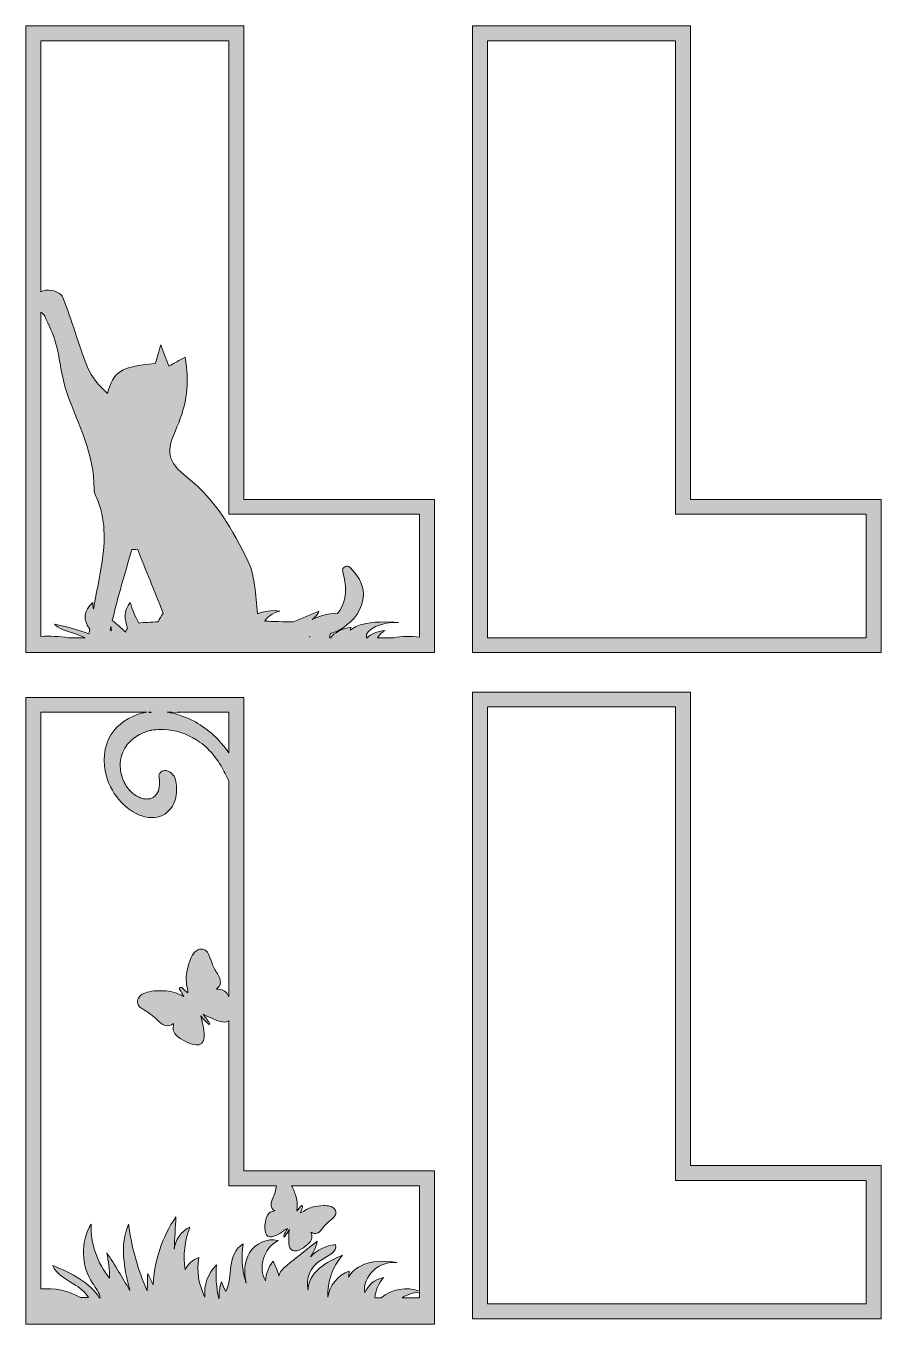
# Model space of a CAD drawing. Header units: millimetres. Extents: x 17 to 550, y -274 to -8.
# Drawn here: x 285.8 to 459.1, y -271.5 to -8.4 of the extents above; entities that cross this region are included whole.
import ezdxf

# ---------------------------------------------------------------- set-up
doc = ezdxf.new("R2010")
doc.units = ezdxf.units.MM
doc.header["$MEASUREMENT"] = 0
for name, color, linetype in [('Layer 2', 7, 'Continuous'), ('Layer 9', 7, 'Continuous'), ('Layer3', 7, 'Continuous'), ('Layer8', 7, 'Continuous')]:
    doc.layers.add(name, color=color, linetype=linetype)

msp = doc.modelspace()

# ---------------------------------------------------------------- hatches: boundary and pattern name
at = {"layer": 'Layer 2'}
h = msp.add_hatch(color=2, dxfattribs=at)
h.dxf.hatch_style = 2
h.paths.add_polyline_path([(420.41, -143.39), (376.28, -143.39), (376.28, -270.39), (459.05, -270.39), (459.05, -239.35), (420.41, -239.35)])
h.paths.add_polyline_path([(417.41, -146.39), (417.41, -239.35), (417.41, -242.35), (420.41, -242.35), (456.05, -242.35), (456.05, -267.39), (379.28, -267.39), (379.28, -146.39)])
at = {"layer": 'Layer 9'}
h = msp.add_hatch(color=1, dxfattribs=at)
h.dxf.hatch_style = 2
h.paths.add_polyline_path([(329.88, -104.33), (329.88, -8.36), (285.76, -8.36), (285.76, -135.36), (368.53, -135.36), (368.53, -104.33)])
edge = h.paths.add_edge_path()
edge.add_spline(control_points=[(294.3, -132.36), (292.52, -132.08), (290.61, -131.99), (288.77, -132.11), (288.76, -132.11), (288.76, -132.11), (288.76, -132.11), (288.76, -132.11), (288.76, -66.38), (288.76, -66.38), (289.1, -66.64), (289.46, -66.9), (289.57, -67.15), (290.36, -69.02), (291.33, -70.85), (291.84, -72.8), (292.71, -76.05), (292.93, -79.5), (294.03, -82.65), (296.28, -89.08), (299.68, -95.16), (299.55, -102.26), (299.54, -102.81), (299.81, -103.4), (300.04, -103.93), (301.92, -108.27), (301.89, -112.77), (301.11, -117.31), (300.58, -120.41), (300.01, -123.51), (299.44, -126.6), (299.32, -126.14), (299.27, -125.68), (299.3, -125.22), (297.45, -126.85), (297.27, -128.89), (298.71, -130.61), (298.65, -130.94), (298.59, -131.27), (298.53, -131.6), (296.53, -130.75), (293.99, -130.14), (291.54, -129.59), (292.22, -130.51), (294.12, -131.05), (295.8, -131.59), (296.49, -131.81), (297.19, -132.07), (297.78, -132.36), (297.78, -132.36), (294.3, -132.36), (294.3, -132.36)], knot_values=[0, 0, 0, 0, 1, 1, 1, 2, 2, 2, 3, 3, 3, 4, 4, 4, 5, 5, 5, 6, 6, 6, 7, 7, 7, 8, 8, 8, 9, 9, 9, 10, 10, 10, 11, 11, 11, 12, 12, 12, 13, 13, 13, 14, 14, 14, 15, 15, 15, 16, 16, 16, 17, 17, 17, 17], degree=3, periodic=1)
edge = h.paths.add_edge_path()
edge.add_spline(control_points=[(312.55, -129.13), (311.05, -129.21), (309.8, -129.26), (308.62, -129.39), (307.83, -128.02), (307.25, -126.63), (306.91, -125.23), (305.49, -126.86), (305.71, -128.66), (306.36, -130.43), (306.22, -130.61), (306.09, -130.79), (305.97, -130.96), (305.95, -131), (305.97, -131.1), (306.02, -131.23), (305.14, -130.43), (304.22, -129.65), (303.26, -128.88), (304.35, -124.04), (305.87, -119.29), (307.19, -114.5), (307.78, -114.47), (307.77, -114.47), (308.36, -114.44), (310.04, -118.59), (311.71, -122.74), (313.58, -127.36), (313.16, -127.94), (312.82, -128.53), (312.55, -129.13)], knot_values=[0, 0, 0, 0, 1, 1, 1, 2, 2, 2, 3, 3, 3, 4, 4, 4, 5, 5, 5, 6, 6, 6, 7, 7, 7, 8, 8, 8, 9, 9, 9, 10, 10, 10, 10], degree=3, periodic=1)
edge = h.paths.add_edge_path()
edge.add_spline(control_points=[(302.83, -130.81), (302.88, -130.58), (302.94, -130.34), (302.99, -130.07), (303.03, -130.37), (303.06, -130.67), (303.06, -130.96), (302.98, -130.91), (302.91, -130.86), (302.83, -130.81)], knot_values=[0, 0, 0, 0, 1, 1, 1, 2, 2, 2, 3, 3, 3, 3], degree=3, periodic=1)
edge = h.paths.add_edge_path()
edge.add_spline(control_points=[(307.12, -132.24), (307.12, -132.24), (307.12, -132.24), (307.13, -132.24), (307.13, -132.24), (307.13, -132.25), (307.13, -132.25), (307.13, -132.25), (307.12, -132.24), (307.12, -132.24)], knot_values=[0, 0, 0, 0, 1, 1, 1, 2, 2, 2, 3, 3, 3, 3], degree=3, periodic=1)
edge = h.paths.add_edge_path()
edge.add_spline(control_points=[(343.25, -132.14), (343.27, -132.14), (343.28, -132.14), (343.29, -132.14), (343.29, -132.17), (343.29, -132.2), (343.29, -132.23), (343.27, -132.2), (343.27, -132.17), (343.25, -132.14)], knot_values=[0, 0, 0, 0, 1, 1, 1, 2, 2, 2, 3, 3, 3, 3], degree=3, periodic=1)
edge = h.paths.add_edge_path()
edge.add_spline(control_points=[(365.53, -132.27), (363.84, -131.97), (361.94, -132.03), (360.28, -132.36), (360.28, -132.36), (357.03, -132.36), (357.03, -132.36), (357.32, -131.82), (357.84, -131.31), (358.58, -130.88), (356.94, -131.04), (355.51, -131.62), (354.88, -132.36), (354.88, -132.36), (354.74, -132.36), (354.74, -132.36), (354.38, -130.69), (357.8, -129.05), (361.28, -129.3), (358.79, -129.07), (356.08, -129.07), (353.88, -129.67), (352.88, -129.94), (352.04, -130.36), (351.48, -130.84), (351.53, -130.62), (351.59, -130.4), (351.64, -130.19), (349.69, -130.57), (348.17, -131.4), (347.55, -132.36), (347.55, -132.36), (347.29, -132.36), (347.29, -132.36), (347.31, -132.07), (347.38, -131.78), (347.49, -131.5), (347.58, -131.47), (347.67, -131.45), (347.77, -131.43), (351.51, -130.4), (357.78, -124.25), (351.44, -118.1), (350.79, -117.47), (349.72, -118.09), (349.96, -118.97), (351.17, -123.33), (350.19, -126), (348.87, -127.43), (348.87, -127.41), (348.87, -127.4), (348.86, -127.39), (346.91, -127.49), (345.05, -127.96), (343.77, -128.68), (344.44, -128.17), (344.91, -127.6), (345.14, -127.01), (343.43, -127.73), (341.71, -128.45), (340, -129.17), (337.96, -129.15), (335.98, -129.05), (334.16, -129.01), (334.58, -128.16), (335.63, -127.39), (337.19, -126.95), (335.62, -126.73), (333.95, -127), (332.7, -127.51), (332.23, -123.61), (332.24, -119.83), (330.74, -116.79), (327.69, -110.59), (324.26, -104.46), (318.56, -99.96), (314.21, -96.54), (314.1, -94.68), (316.36, -89.62), (318.35, -85.19), (318.91, -80.61), (317.99, -75.48), (316.76, -76.18), (315.9, -76.66), (314.69, -77.35), (314.11, -75.79), (313.7, -74.67), (313.07, -72.99), (312.58, -74.68), (312.27, -75.76), (311.97, -76.8), (304.78, -77.42), (303.52, -78.39), (302.27, -82.89), (300.66, -81.28), (299.02, -79.57), (298.21, -77.53), (296.37, -72.89), (295.1, -68.02), (293.22, -63.39), (293.16, -63.23), (293.06, -63.08), (292.93, -62.94), (291.99, -61.89), (289.88, -61.57), (288.76, -62.27), (288.76, -62.27), (288.76, -11.36), (288.76, -11.36), (288.76, -11.36), (326.88, -11.36), (326.88, -11.36), (326.88, -11.36), (326.88, -104.33), (326.88, -104.33), (326.88, -104.33), (326.88, -107.33), (326.88, -107.33), (326.88, -107.33), (329.88, -107.33), (329.88, -107.33), (329.88, -107.33), (365.53, -107.33), (365.53, -107.33), (365.53, -107.33), (365.53, -132.27), (365.53, -132.27)], knot_values=[0, 0, 0, 0, 1, 1, 1, 2, 2, 2, 3, 3, 3, 4, 4, 4, 5, 5, 5, 6, 6, 6, 7, 7, 7, 8, 8, 8, 9, 9, 9, 10, 10, 10, 11, 11, 11, 12, 12, 12, 13, 13, 13, 14, 14, 14, 15, 15, 15, 16, 16, 16, 17, 17, 17, 18, 18, 18, 19, 19, 19, 20, 20, 20, 21, 21, 21, 22, 22, 22, 23, 23, 23, 24, 24, 24, 25, 25, 25, 26, 26, 26, 27, 27, 27, 28, 28, 28, 29, 29, 29, 30, 30, 30, 31, 31, 31, 32, 32, 32, 33, 33, 33, 34, 34, 34, 35, 35, 35, 36, 36, 36, 37, 37, 37, 38, 38, 38, 39, 39, 39, 40, 40, 40, 41, 41, 41, 42, 42, 42, 42], degree=3, periodic=1)
at = {"layer": 'Layer3'}
h = msp.add_hatch(color=1, dxfattribs=at)
h.dxf.hatch_style = 2
h.paths.add_polyline_path([(329.88, -240.43), (329.88, -144.47), (285.76, -144.47), (285.76, -271.47), (368.53, -271.47), (368.53, -240.43)])
edge = h.paths.add_edge_path()
edge.add_spline(control_points=[(326.88, -155.72), (325.04, -153.05), (322.73, -150.89), (320.11, -149.44), (318.22, -148.39), (316.26, -147.75), (314.36, -147.47), (314.36, -147.47), (315.31, -147.47), (315.31, -147.47), (315.31, -147.47), (316.74, -147.54), (316.74, -147.54), (316.66, -147.51), (316.57, -147.49), (316.48, -147.47), (316.48, -147.47), (326.88, -147.47), (326.88, -147.47), (326.88, -147.47), (326.88, -155.72), (326.88, -155.72)], knot_values=[0, 0, 0, 0, 1, 1, 1, 2, 2, 2, 3, 3, 3, 4, 4, 4, 5, 5, 5, 6, 6, 6, 7, 7, 7, 7], degree=3, periodic=1)
edge = h.paths.add_edge_path()
edge.add_spline(control_points=[(311.13, -147.47), (311.09, -147.48), (311.04, -147.5), (311, -147.51), (310.86, -147.57), (310.72, -147.54), (310.59, -147.47), (310.59, -147.47), (311.13, -147.47), (311.13, -147.47)], knot_values=[0, 0, 0, 0, 1, 1, 1, 2, 2, 2, 3, 3, 3, 3], degree=3, periodic=1)
edge = h.paths.add_edge_path()
edge.add_spline(control_points=[(365.53, -266.16), (364.35, -266.16), (363.17, -266.15), (361.97, -266.15), (363.02, -265.49), (364.25, -265.07), (365.53, -265.01), (365.53, -265.01), (365.53, -266.16), (365.53, -266.16)], knot_values=[0, 0, 0, 0, 1, 1, 1, 2, 2, 2, 3, 3, 3, 3], degree=3, periodic=1)
edge = h.paths.add_edge_path()
edge.add_spline(control_points=[(365.53, -264.83), (362.97, -263.8), (359.78, -264.41), (357.76, -266.15), (357.32, -266.15), (356.89, -266.15), (356.45, -266.15), (356.57, -264.66), (357.19, -263.2), (358.23, -262.05), (356.49, -262.37), (354.99, -263.59), (354.42, -265.14), (353.84, -261.85), (357.36, -258.53), (360.94, -259.01), (358.44, -258.58), (355.74, -258.58), (353.53, -259.72), (352.53, -260.24), (351.69, -261.04), (351.13, -261.97), (351.19, -261.55), (351.24, -261.13), (351.29, -260.72), (348.96, -261.59), (347.23, -263.69), (346.94, -265.99), (346.78, -262.95), (347.87, -259.86), (349.93, -257.49), (348.28, -258.24), (346.61, -259.01), (345.26, -260.16), (343.9, -261.31), (342.89, -262.92), (342.94, -264.62), (342.34, -262.33), (343.45, -259.76), (345.59, -258.49), (346.94, -257.68), (348.95, -256.81), (348.51, -255.37), (346.56, -255.56), (344.7, -256.46), (343.43, -257.83), (344.09, -256.86), (344.56, -255.77), (344.79, -254.64), (342.71, -256.31), (340.63, -257.98), (338.55, -259.65), (337.85, -260.2), (337.12, -260.99), (337.04, -261.76), (336.76, -260.71), (336.35, -259.69), (335.8, -258.73), (334.93, -259.9), (334.41, -261.29), (334.3, -262.71), (332.74, -259.93), (333.92, -256.12), (336.84, -254.54), (334.64, -253.94), (332.21, -255.18), (331.08, -257.01), (329.95, -258.84), (329.91, -261.1), (330.37, -263.16), (329.53, -260.6), (329.33, -257.86), (329.81, -255.22), (328.16, -256.1), (327.52, -257.99), (327.3, -259.74), (327.08, -261.49), (327.1, -263.32), (326.24, -264.89), (325.95, -264.24), (325.65, -263.59), (325.36, -262.93), (325, -264.01), (324.84, -265.14), (324.89, -266.26), (324.86, -266.29), (324.87, -266.28), (324.84, -266.3), (324.32, -264.05), (324.16, -261.73), (324.39, -259.44), (322.62, -261.17), (321.74, -263.63), (322.03, -265.99), (320.76, -263.52), (320.31, -260.69), (320.78, -257.98), (319.54, -258.44), (318.52, -259.36), (318, -260.49), (317.58, -257.58), (317.91, -254.59), (318.96, -251.82), (317.19, -252.69), (315.97, -254.42), (315.79, -256.26), (315.91, -254.09), (316.03, -251.92), (316.15, -249.76), (313.33, -253.85), (311.73, -258.65), (311.57, -263.5), (311.19, -262.75), (310.81, -262), (310.43, -261.24), (310.4, -262.41), (310.37, -263.58), (310.33, -264.75), (308.42, -260.43), (307.15, -255.87), (306.57, -251.24), (304.65, -255.43), (305.7, -260.22), (306.79, -264.66), (305.34, -262.06), (303.79, -259.5), (302.12, -257.01), (302.52, -258.71), (302.72, -260.46), (302.71, -262.2), (300.18, -259.06), (298.83, -255.13), (298.95, -251.23), (296.78, -254.89), (296.9, -259.63), (299.26, -263.2), (299.88, -264.13), (300.65, -265.06), (300.77, -266.13), (300.73, -266.18), (300.73, -266.18), (300.69, -266.23), (298.76, -262.96), (294.86, -261.16), (291.2, -259.58), (291.87, -261.33), (293.77, -262.36), (295.45, -263.39), (296.62, -264.1), (297.8, -265.01), (298.44, -266.12), (297.88, -266.11), (297.34, -266.1), (296.78, -266.09), (294.43, -264.71), (291.54, -264.1), (288.76, -264.36), (288.76, -264.36), (288.76, -147.47), (288.76, -147.47), (288.76, -147.47), (310.23, -147.47), (310.23, -147.47), (304.99, -148.33), (300.41, -152.62), (301.9, -159.69), (302.74, -163.68), (305.71, -167.32), (309.23, -168.49), (312.74, -169.65), (315.77, -167.73), (316.23, -164.14), (316.35, -163.16), (316.28, -162.2), (316.05, -161.13), (315.85, -160.17), (314.87, -159.33), (314.1, -159.25), (313.34, -159.17), (312.59, -159.73), (312.73, -160.71), (312.86, -161.55), (312.86, -162.07), (312.78, -162.6), (312.67, -163.27), (312.58, -163.54), (312.2, -164.09), (312.25, -164), (312.02, -164.29), (312.01, -164.3), (311.91, -164.41), (311.8, -164.51), (311.68, -164.6), (311.63, -164.64), (311.58, -164.68), (311.52, -164.72), (311.48, -164.73), (311.27, -164.84), (311.26, -164.85), (311.12, -164.91), (310.98, -164.95), (310.84, -165), (310.79, -165.01), (310.77, -165.02), (310.74, -165.03), (310.72, -165.03), (310.68, -165.03), (310.63, -165.03), (310.47, -165.03), (310.32, -165.05), (310.16, -165.05), (310.05, -165.05), (309.95, -165.04), (309.84, -165.03), (309.84, -165.03), (309.84, -165.03), (309.84, -165.03), (309.53, -164.98), (309.23, -164.89), (308.92, -164.8), (308.86, -164.78), (308.82, -164.77), (308.79, -164.76), (308.76, -164.74), (308.72, -164.72), (308.67, -164.7), (308.5, -164.61), (308.33, -164.53), (308.17, -164.44), (307.72, -164.19), (307.08, -163.68), (306.79, -163.33), (306.54, -163.03), (306.31, -162.74), (306.09, -162.42), (306.06, -162.35), (305.9, -162.09), (305.9, -162.08), (305.83, -161.96), (305.77, -161.84), (305.71, -161.71), (305.63, -161.56), (305.56, -161.41), (305.49, -161.25), (305.48, -161.21), (305.35, -160.89), (305.35, -160.88), (305.19, -160.42), (305.07, -159.97), (304.97, -159.51), (304.93, -159.33), (304.92, -159.2), (304.89, -158.83), (304.85, -158.47), (304.84, -158.12), (304.85, -157.77), (304.86, -157.73), (304.89, -157.41), (304.89, -157.42), (304.91, -157.24), (304.94, -157.06), (304.97, -156.89), (305, -156.77), (305.02, -156.65), (305.05, -156.54), (305.08, -156.42), (305.11, -156.31), (305.14, -156.19), (305.16, -156.13), (305.17, -156.09), (305.18, -156.07), (305.65, -154.72), (306.3, -153.89), (307.24, -153.06), (307.44, -152.88), (307.64, -152.72), (307.86, -152.56), (307.98, -152.47), (308.11, -152.38), (308.24, -152.29), (308.28, -152.27), (308.3, -152.25), (308.32, -152.23), (308.34, -152.22), (308.37, -152.21), (308.4, -152.19), (308.88, -151.93), (309.37, -151.69), (309.89, -151.5), (310.15, -151.41), (310.41, -151.32), (310.68, -151.25), (310.82, -151.21), (310.95, -151.18), (311.09, -151.15), (311.11, -151.14), (311.14, -151.13), (311.15, -151.13), (311.17, -151.13), (311.18, -151.13), (311.19, -151.12), (311.78, -151.02), (312.38, -150.96), (312.99, -150.94), (315.13, -150.89), (317.42, -151.44), (319.6, -152.65), (319.87, -152.8), (320.14, -152.96), (320.41, -153.13), (320.53, -153.21), (320.65, -153.29), (320.77, -153.37), (320.81, -153.4), (320.84, -153.41), (320.86, -153.43), (320.89, -153.44), (320.91, -153.46), (320.95, -153.5), (321.51, -153.92), (322.06, -154.36), (322.59, -154.86), (323.44, -155.66), (324.55, -157.03), (325.31, -158.34), (325.91, -159.37), (326.43, -160.43), (326.88, -161.52), (326.88, -161.52), (326.88, -205.13), (326.88, -205.13), (326.41, -204.09), (325.87, -203.72), (324.8, -203.62), (324.67, -203.61), (324.54, -203.6), (324.35, -203.59), (324.43, -203.51), (324.48, -203.46), (324.53, -203.42), (325.27, -202.83), (325.39, -201.7), (324.7, -200.68), (324.28, -200.06), (323.87, -199.38), (323.59, -198.69), (323.31, -198.01), (323.14, -197.32), (322.83, -196.64), (322.66, -196.28), (322.44, -195.91), (322.11, -195.68), (321.74, -195.43), (321.31, -195.42), (320.96, -195.51), (320.82, -195.54), (320.69, -195.59), (320.57, -195.65), (320.22, -195.83), (319.92, -196.11), (319.68, -196.43), (319.36, -196.87), (319.15, -197.39), (318.95, -197.92), (318.61, -198.88), (318.35, -199.89), (318.25, -200.96), (318.21, -201.49), (318.24, -202.05), (318.31, -202.61), (318.37, -203.16), (318.58, -203.82), (318.57, -204.36), (318.17, -204.12), (317.76, -203.67), (317.4, -203.35), (317.35, -203.31), (317.3, -203.26), (317.24, -203.24), (317.16, -203.21), (317.08, -203.24), (317.01, -203.28), (316.96, -203.31), (316.91, -203.34), (316.89, -203.4), (316.83, -203.57), (317.14, -203.98), (317.22, -204.15), (317.39, -204.46), (317.56, -204.77), (317.73, -205.09), (317.74, -205.12), (317.43, -204.95), (317.42, -204.95), (317.27, -204.86), (317.13, -204.79), (316.98, -204.72), (316.67, -204.57), (316.36, -204.44), (316.05, -204.34), (315.42, -204.13), (314.79, -204.01), (314.17, -203.96), (312.85, -203.84), (311.51, -203.89), (310.33, -204.21), (309.84, -204.34), (309.37, -204.53), (309, -204.86), (308.53, -205.27), (308.17, -205.98), (308.5, -206.77), (308.5, -206.77), (308.92, -207.29), (308.92, -207.29), (309.62, -207.75), (310.34, -208.18), (311.02, -208.68), (311.48, -209), (311.93, -209.37), (312.32, -209.79), (313.31, -210.89), (314.58, -211.49), (315.68, -210.53), (315.65, -210.79), (315.64, -211.02), (315.61, -211.23), (315.49, -212.01), (315.84, -212.66), (316.5, -213.2), (317.7, -214.16), (320.2, -215.48), (321.31, -214.62), (321.58, -214.41), (321.72, -214.06), (321.8, -213.7), (322.14, -212.15), (321.46, -210.64), (321.2, -209.01), (321.7, -209.6), (322.14, -210.17), (322.75, -210.64), (322.83, -210.71), (322.95, -210.77), (323, -210.7), (323.04, -210.64), (322.99, -210.54), (322.94, -210.47), (322.55, -209.86), (322.13, -209.26), (321.68, -208.69), (321.88, -208.96), (322.94, -209.25), (323.27, -209.4), (323.88, -209.66), (324.49, -209.96), (325.11, -210.13), (325.74, -210.3), (326.4, -210.31), (326.88, -210.04), (326.88, -210.04), (326.88, -240.43), (326.88, -240.43), (326.88, -240.43), (326.88, -243.43), (326.88, -243.43), (326.88, -243.43), (329.88, -243.43), (329.88, -243.43), (329.88, -243.43), (336.56, -243.43), (336.56, -243.43), (336.47, -243.86), (336.38, -244.28), (336.27, -244.7), (336.15, -245.11), (336.01, -245.54), (335.82, -245.93), (335.3, -246.93), (335.22, -248.01), (336.2, -248.53), (336, -248.59), (335.84, -248.64), (335.68, -248.67), (335.09, -248.79), (334.72, -249.22), (334.51, -249.84), (334.15, -250.96), (333.88, -253.1), (334.8, -253.67), (335.02, -253.8), (335.3, -253.81), (335.58, -253.77), (336.78, -253.59), (337.68, -252.7), (338.78, -252.07), (338.49, -252.59), (338.2, -253.05), (338.03, -253.62), (338.01, -253.7), (337.99, -253.8), (338.06, -253.82), (338.11, -253.83), (338.17, -253.77), (338.21, -253.71), (338.54, -253.27), (338.85, -252.8), (339.14, -252.32), (339, -252.55), (339.08, -253.38), (339.06, -253.66), (339.04, -254.17), (338.99, -254.68), (339.04, -255.17), (339.1, -255.78), (339.33, -256.36), (339.81, -256.57), (340.13, -256.71), (340.53, -256.67), (340.91, -256.54), (341.63, -256.28), (342.36, -255.79), (342.97, -255.21), (343.69, -254.53), (343.83, -254.03), (343.61, -253.19), (343.58, -253.09), (343.55, -253), (343.51, -252.85), (343.59, -252.9), (343.64, -252.92), (343.68, -252.94), (344.3, -253.31), (345.14, -253.09), (345.68, -252.32), (346.01, -251.85), (346.39, -251.38), (346.8, -250.99), (347.21, -250.61), (347.67, -250.3), (348.07, -249.89), (348.28, -249.67), (348.49, -249.41), (348.56, -249.12), (348.64, -248.78), (348.53, -248.47), (348.37, -248.25), (348.31, -248.16), (348.24, -248.08), (348.16, -248.01), (347.94, -247.8), (347.66, -247.66), (347.36, -247.58), (346.96, -247.47), (346.53, -247.46), (346.1, -247.47), (345.33, -247.48), (344.53, -247.56), (343.74, -247.79), (343.35, -247.9), (342.96, -248.07), (342.58, -248.27), (342.2, -248.47), (341.78, -248.8), (341.4, -248.93), (341.46, -248.58), (341.67, -248.16), (341.8, -247.82), (341.82, -247.77), (341.83, -247.73), (341.83, -247.68), (341.83, -247.61), (341.79, -247.56), (341.75, -247.52), (341.71, -247.5), (341.67, -247.47), (341.62, -247.47), (341.49, -247.47), (341.28, -247.8), (341.18, -247.91), (341, -248.12), (340.83, -248.32), (340.65, -248.53), (340.63, -248.55), (340.66, -248.28), (340.66, -248.27), (340.68, -248.14), (340.7, -248.02), (340.71, -247.89), (340.73, -247.63), (340.74, -247.37), (340.72, -247.12), (340.7, -246.62), (340.62, -246.13), (340.49, -245.67), (340.27, -244.88), (339.96, -244.11), (339.55, -243.43), (339.55, -243.43), (365.53, -243.43), (365.53, -243.43), (365.53, -243.43), (365.53, -264.83), (365.53, -264.83)], knot_values=[0, 0, 0, 0, 1, 1, 1, 2, 2, 2, 3, 3, 3, 4, 4, 4, 5, 5, 5, 6, 6, 6, 7, 7, 7, 8, 8, 8, 9, 9, 9, 10, 10, 10, 11, 11, 11, 12, 12, 12, 13, 13, 13, 14, 14, 14, 15, 15, 15, 16, 16, 16, 17, 17, 17, 18, 18, 18, 19, 19, 19, 20, 20, 20, 21, 21, 21, 22, 22, 22, 23, 23, 23, 24, 24, 24, 25, 25, 25, 26, 26, 26, 27, 27, 27, 28, 28, 28, 29, 29, 29, 30, 30, 30, 31, 31, 31, 32, 32, 32, 33, 33, 33, 34, 34, 34, 35, 35, 35, 36, 36, 36, 37, 37, 37, 38, 38, 38, 39, 39, 39, 40, 40, 40, 41, 41, 41, 42, 42, 42, 43, 43, 43, 44, 44, 44, 45, 45, 45, 46, 46, 46, 47, 47, 47, 48, 48, 48, 49, 49, 49, 50, 50, 50, 51, 51, 51, 52, 52, 52, 53, 53, 53, 54, 54, 54, 55, 55, 55, 56, 56, 56, 57, 57, 57, 58, 58, 58, 59, 59, 59, 60, 60, 60, 61, 61, 61, 62, 62, 62, 63, 63, 63, 64, 64, 64, 65, 65, 65, 66, 66, 66, 67, 67, 67, 68, 68, 68, 69, 69, 69, 70, 70, 70, 71, 71, 71, 72, 72, 72, 73, 73, 73, 74, 74, 74, 75, 75, 75, 76, 76, 76, 77, 77, 77, 78, 78, 78, 79, 79, 79, 80, 80, 80, 81, 81, 81, 82, 82, 82, 83, 83, 83, 84, 84, 84, 85, 85, 85, 86, 86, 86, 87, 87, 87, 88, 88, 88, 89, 89, 89, 90, 90, 90, 91, 91, 91, 92, 92, 92, 93, 93, 93, 94, 94, 94, 95, 95, 95, 96, 96, 96, 97, 97, 97, 98, 98, 98, 99, 99, 99, 100, 100, 100, 101, 101, 101, 102, 102, 102, 103, 103, 103, 104, 104, 104, 105, 105, 105, 106, 106, 106, 107, 107, 107, 108, 108, 108, 109, 109, 109, 110, 110, 110, 111, 111, 111, 112, 112, 112, 113, 113, 113, 114, 114, 114, 115, 115, 115, 116, 116, 116, 117, 117, 117, 118, 118, 118, 119, 119, 119, 120, 120, 120, 121, 121, 121, 122, 122, 122, 123, 123, 123, 124, 124, 124, 125, 125, 125, 126, 126, 126, 127, 127, 127, 128, 128, 128, 129, 129, 129, 130, 130, 130, 131, 131, 131, 132, 132, 132, 133, 133, 133, 134, 134, 134, 135, 135, 135, 136, 136, 136, 137, 137, 137, 138, 138, 138, 139, 139, 139, 140, 140, 140, 141, 141, 141, 142, 142, 142, 143, 143, 143, 144, 144, 144, 145, 145, 145, 146, 146, 146, 147, 147, 147, 148, 148, 148, 149, 149, 149, 150, 150, 150, 151, 151, 151, 152, 152, 152, 153, 153, 153, 154, 154, 154, 155, 155, 155, 156, 156, 156, 157, 157, 157, 158, 158, 158, 159, 159, 159, 160, 160, 160, 161, 161, 161, 162, 162, 162, 163, 163, 163, 164, 164, 164, 165, 165, 165, 166, 166, 166, 167, 167, 167, 168, 168, 168, 169, 169, 169, 170, 170, 170, 171, 171, 171, 172, 172, 172, 173, 173, 173, 174, 174, 174, 175, 175, 175, 176, 176, 176, 177, 177, 177, 178, 178, 178, 179, 179, 179, 180, 180, 180, 181, 181, 181, 182, 182, 182, 183, 183, 183, 184, 184, 184, 185, 185, 185, 186, 186, 186, 187, 187, 187, 188, 188, 188, 189, 189, 189, 190, 190, 190, 191, 191, 191, 192, 192, 192, 193, 193, 193, 194, 194, 194, 195, 195, 195, 196, 196, 196, 197, 197, 197, 198, 198, 198, 199, 199, 199, 200, 200, 200, 201, 201, 201, 201], degree=3, periodic=1)
at = {"layer": 'Layer8'}
h = msp.add_hatch(color=2, dxfattribs=at)
h.dxf.hatch_style = 2
h.paths.add_polyline_path([(420.41, -8.36), (376.28, -8.36), (376.28, -135.36), (459.05, -135.36), (459.05, -104.33), (420.41, -104.33)])
h.paths.add_polyline_path([(417.41, -11.36), (417.41, -104.33), (417.41, -107.33), (420.41, -107.33), (456.05, -107.33), (456.05, -132.36), (379.28, -132.36), (379.28, -11.36)])

# ---------------------------------------------------------------- linework, layer by layer
at = {"layer": 'Layer 2', "lineweight": 0}
for points in [[(420.41, -143.39), (376.28, -143.39), (376.28, -270.39), (459.05, -270.39), (459.05, -239.35), (420.41, -239.35), (420.41, -143.39), (420.41, -143.39)], [(417.41, -146.39), (417.41, -239.35), (417.41, -242.35), (420.41, -242.35), (456.05, -242.35), (456.05, -267.39), (379.28, -267.39), (379.28, -146.39), (417.41, -146.39)]]:
    msp.add_lwpolyline(points, dxfattribs=at)
at = {"layer": 'Layer 9', "lineweight": 0}
msp.add_lwpolyline([(329.88, -104.33), (329.88, -8.36), (285.76, -8.36), (285.76, -135.36), (368.53, -135.36), (368.53, -104.33), (329.88, -104.33)], dxfattribs=at)
for points, knots in [([(365.53, -132.27), (363.84, -131.97), (361.94, -132.03), (360.28, -132.36), (360.28, -132.36), (357.03, -132.36), (357.03, -132.36), (357.32, -131.82), (357.84, -131.31), (358.58, -130.88), (356.94, -131.04), (355.51, -131.62), (354.88, -132.36), (354.88, -132.36), (354.74, -132.36), (354.74, -132.36), (354.38, -130.69), (357.8, -129.05), (361.28, -129.3), (358.79, -129.07), (356.08, -129.07), (353.88, -129.67), (352.88, -129.94), (352.04, -130.36), (351.48, -130.84), (351.53, -130.62), (351.59, -130.4), (351.64, -130.19), (349.69, -130.57), (348.17, -131.4), (347.55, -132.36), (347.55, -132.36), (347.29, -132.36), (347.29, -132.36), (347.31, -132.07), (347.38, -131.78), (347.49, -131.5), (347.58, -131.47), (347.67, -131.45), (347.77, -131.43), (351.51, -130.4), (357.78, -124.25), (351.44, -118.1), (350.79, -117.47), (349.72, -118.09), (349.96, -118.97), (351.17, -123.33), (350.19, -126), (348.87, -127.43), (348.87, -127.41), (348.87, -127.4), (348.86, -127.39), (346.91, -127.49), (345.05, -127.96), (343.77, -128.68), (344.44, -128.17), (344.91, -127.6), (345.14, -127.01), (343.43, -127.73), (341.71, -128.45), (340, -129.17), (337.96, -129.15), (335.98, -129.05), (334.16, -129.01), (334.58, -128.16), (335.63, -127.39), (337.19, -126.95), (335.62, -126.73), (333.95, -127), (332.7, -127.51), (332.23, -123.61), (332.24, -119.83), (330.74, -116.79), (327.69, -110.59), (324.26, -104.46), (318.56, -99.96), (314.21, -96.54), (314.1, -94.68), (316.36, -89.62), (318.35, -85.19), (318.91, -80.61), (317.99, -75.48), (316.76, -76.18), (315.9, -76.66), (314.69, -77.35), (314.11, -75.79), (313.7, -74.67), (313.07, -72.99), (312.58, -74.68), (312.27, -75.76), (311.97, -76.8), (304.78, -77.42), (303.52, -78.39), (302.27, -82.89), (300.66, -81.28), (299.02, -79.57), (298.21, -77.53), (296.37, -72.89), (295.1, -68.02), (293.22, -63.39), (293.16, -63.23), (293.06, -63.08), (292.93, -62.94), (291.99, -61.89), (289.88, -61.57), (288.76, -62.27), (288.76, -62.27), (288.76, -11.36), (288.76, -11.36), (288.76, -11.36), (326.88, -11.36), (326.88, -11.36), (326.88, -11.36), (326.88, -104.33), (326.88, -104.33), (326.88, -104.33), (326.88, -107.33), (326.88, -107.33), (326.88, -107.33), (329.88, -107.33), (329.88, -107.33), (329.88, -107.33), (365.53, -107.33), (365.53, -107.33), (365.53, -107.33), (365.53, -132.27), (365.53, -132.27)], [0, 0, 0, 0, 1, 1, 1, 2, 2, 2, 3, 3, 3, 4, 4, 4, 5, 5, 5, 6, 6, 6, 7, 7, 7, 8, 8, 8, 9, 9, 9, 10, 10, 10, 11, 11, 11, 12, 12, 12, 13, 13, 13, 14, 14, 14, 15, 15, 15, 16, 16, 16, 17, 17, 17, 18, 18, 18, 19, 19, 19, 20, 20, 20, 21, 21, 21, 22, 22, 22, 23, 23, 23, 24, 24, 24, 25, 25, 25, 26, 26, 26, 27, 27, 27, 28, 28, 28, 29, 29, 29, 30, 30, 30, 31, 31, 31, 32, 32, 32, 33, 33, 33, 34, 34, 34, 35, 35, 35, 36, 36, 36, 37, 37, 37, 38, 38, 38, 39, 39, 39, 40, 40, 40, 41, 41, 41, 42, 42, 42, 42]), ([(294.3, -132.36), (292.52, -132.08), (290.61, -131.99), (288.77, -132.11), (288.76, -132.11), (288.76, -132.11), (288.76, -132.11), (288.76, -132.11), (288.76, -66.38), (288.76, -66.38), (289.1, -66.64), (289.46, -66.9), (289.57, -67.15), (290.36, -69.02), (291.33, -70.85), (291.84, -72.8), (292.71, -76.05), (292.93, -79.5), (294.03, -82.65), (296.28, -89.08), (299.68, -95.16), (299.55, -102.26), (299.54, -102.81), (299.81, -103.4), (300.04, -103.93), (301.92, -108.27), (301.89, -112.77), (301.11, -117.31), (300.58, -120.41), (300.01, -123.51), (299.44, -126.6), (299.32, -126.14), (299.27, -125.68), (299.3, -125.22), (297.45, -126.85), (297.27, -128.89), (298.71, -130.61), (298.65, -130.94), (298.59, -131.27), (298.53, -131.6), (296.53, -130.75), (293.99, -130.14), (291.54, -129.59), (292.22, -130.51), (294.12, -131.05), (295.8, -131.59), (296.49, -131.81), (297.19, -132.07), (297.78, -132.36), (297.78, -132.36), (294.3, -132.36), (294.3, -132.36)], [0, 0, 0, 0, 1, 1, 1, 2, 2, 2, 3, 3, 3, 4, 4, 4, 5, 5, 5, 6, 6, 6, 7, 7, 7, 8, 8, 8, 9, 9, 9, 10, 10, 10, 11, 11, 11, 12, 12, 12, 13, 13, 13, 14, 14, 14, 15, 15, 15, 16, 16, 16, 17, 17, 17, 17]), ([(312.55, -129.13), (311.05, -129.21), (309.8, -129.26), (308.62, -129.39), (307.83, -128.02), (307.25, -126.63), (306.91, -125.23), (305.49, -126.86), (305.71, -128.66), (306.36, -130.43), (306.22, -130.61), (306.09, -130.79), (305.97, -130.96), (305.95, -131), (305.97, -131.1), (306.02, -131.23), (305.14, -130.43), (304.22, -129.65), (303.26, -128.88), (304.35, -124.04), (305.87, -119.29), (307.19, -114.5), (307.78, -114.47), (307.77, -114.47), (308.36, -114.44), (310.04, -118.59), (311.71, -122.74), (313.58, -127.36), (313.16, -127.94), (312.82, -128.53), (312.55, -129.13)], [0, 0, 0, 0, 1, 1, 1, 2, 2, 2, 3, 3, 3, 4, 4, 4, 5, 5, 5, 6, 6, 6, 7, 7, 7, 8, 8, 8, 9, 9, 9, 10, 10, 10, 10]), ([(302.83, -130.81), (302.88, -130.58), (302.94, -130.34), (302.99, -130.07), (303.03, -130.37), (303.06, -130.67), (303.06, -130.96), (302.98, -130.91), (302.91, -130.86), (302.83, -130.81)], [0, 0, 0, 0, 1, 1, 1, 2, 2, 2, 3, 3, 3, 3]), ([(307.12, -132.24), (307.12, -132.24), (307.12, -132.24), (307.13, -132.24), (307.13, -132.24), (307.13, -132.25), (307.13, -132.25), (307.13, -132.25), (307.12, -132.24), (307.12, -132.24)], [0, 0, 0, 0, 1, 1, 1, 2, 2, 2, 3, 3, 3, 3]), ([(343.25, -132.14), (343.27, -132.14), (343.28, -132.14), (343.29, -132.14), (343.29, -132.17), (343.29, -132.2), (343.29, -132.23), (343.27, -132.2), (343.27, -132.17), (343.25, -132.14)], [0, 0, 0, 0, 1, 1, 1, 2, 2, 2, 3, 3, 3, 3])]:
    msp.add_open_spline(points, degree=3, knots=knots, dxfattribs=at)
at = {"layer": 'Layer3', "lineweight": 0}
msp.add_lwpolyline([(329.88, -240.43), (329.88, -144.47), (285.76, -144.47), (285.76, -271.47), (368.53, -271.47), (368.53, -240.43), (329.88, -240.43)], dxfattribs=at)
for points, knots in [([(365.53, -264.83), (362.97, -263.8), (359.78, -264.41), (357.76, -266.15), (357.32, -266.15), (356.89, -266.15), (356.45, -266.15), (356.57, -264.66), (357.19, -263.2), (358.23, -262.05), (356.49, -262.37), (354.99, -263.59), (354.42, -265.14), (353.84, -261.85), (357.36, -258.53), (360.94, -259.01), (358.44, -258.58), (355.74, -258.58), (353.53, -259.72), (352.53, -260.24), (351.69, -261.04), (351.13, -261.97), (351.19, -261.55), (351.24, -261.13), (351.29, -260.72), (348.96, -261.59), (347.23, -263.69), (346.94, -265.99), (346.78, -262.95), (347.87, -259.86), (349.93, -257.49), (348.28, -258.24), (346.61, -259.01), (345.26, -260.16), (343.9, -261.31), (342.89, -262.92), (342.94, -264.62), (342.34, -262.33), (343.45, -259.76), (345.59, -258.49), (346.94, -257.68), (348.95, -256.81), (348.51, -255.37), (346.56, -255.56), (344.7, -256.46), (343.43, -257.83), (344.09, -256.86), (344.56, -255.77), (344.79, -254.64), (342.71, -256.31), (340.63, -257.98), (338.55, -259.65), (337.85, -260.2), (337.12, -260.99), (337.04, -261.76), (336.76, -260.71), (336.35, -259.69), (335.8, -258.73), (334.93, -259.9), (334.41, -261.29), (334.3, -262.71), (332.74, -259.93), (333.92, -256.12), (336.84, -254.54), (334.64, -253.94), (332.21, -255.18), (331.08, -257.01), (329.95, -258.84), (329.91, -261.1), (330.37, -263.16), (329.53, -260.6), (329.33, -257.86), (329.81, -255.22), (328.16, -256.1), (327.52, -257.99), (327.3, -259.74), (327.08, -261.49), (327.1, -263.32), (326.24, -264.89), (325.95, -264.24), (325.65, -263.59), (325.36, -262.93), (325, -264.01), (324.84, -265.14), (324.89, -266.26), (324.86, -266.29), (324.87, -266.28), (324.84, -266.3), (324.32, -264.05), (324.16, -261.73), (324.39, -259.44), (322.62, -261.17), (321.74, -263.63), (322.03, -265.99), (320.76, -263.52), (320.31, -260.69), (320.78, -257.98), (319.54, -258.44), (318.52, -259.36), (318, -260.49), (317.58, -257.58), (317.91, -254.59), (318.96, -251.82), (317.19, -252.69), (315.97, -254.42), (315.79, -256.26), (315.91, -254.09), (316.03, -251.92), (316.15, -249.76), (313.33, -253.85), (311.73, -258.65), (311.57, -263.5), (311.19, -262.75), (310.81, -262), (310.43, -261.24), (310.4, -262.41), (310.37, -263.58), (310.33, -264.75), (308.42, -260.43), (307.15, -255.87), (306.57, -251.24), (304.65, -255.43), (305.7, -260.22), (306.79, -264.66), (305.34, -262.06), (303.79, -259.5), (302.12, -257.01), (302.52, -258.71), (302.72, -260.46), (302.71, -262.2), (300.18, -259.06), (298.83, -255.13), (298.95, -251.23), (296.78, -254.89), (296.9, -259.63), (299.26, -263.2), (299.88, -264.13), (300.65, -265.06), (300.77, -266.13), (300.73, -266.18), (300.73, -266.18), (300.69, -266.23), (298.76, -262.96), (294.86, -261.16), (291.2, -259.58), (291.87, -261.33), (293.77, -262.36), (295.45, -263.39), (296.62, -264.1), (297.8, -265.01), (298.44, -266.12), (297.88, -266.11), (297.34, -266.1), (296.78, -266.09), (294.43, -264.71), (291.54, -264.1), (288.76, -264.36), (288.76, -264.36), (288.76, -147.47), (288.76, -147.47), (288.76, -147.47), (310.23, -147.47), (310.23, -147.47), (304.99, -148.33), (300.41, -152.62), (301.9, -159.69), (302.74, -163.68), (305.71, -167.32), (309.23, -168.49), (312.74, -169.65), (315.77, -167.73), (316.23, -164.14), (316.35, -163.16), (316.28, -162.2), (316.05, -161.13), (315.85, -160.17), (314.87, -159.33), (314.1, -159.25), (313.34, -159.17), (312.59, -159.73), (312.73, -160.71), (312.86, -161.55), (312.86, -162.07), (312.78, -162.6), (312.67, -163.27), (312.58, -163.54), (312.2, -164.09), (312.25, -164), (312.02, -164.29), (312.01, -164.3), (311.91, -164.41), (311.8, -164.51), (311.68, -164.6), (311.63, -164.64), (311.58, -164.68), (311.52, -164.72), (311.48, -164.73), (311.27, -164.84), (311.26, -164.85), (311.12, -164.91), (310.98, -164.95), (310.84, -165), (310.79, -165.01), (310.77, -165.02), (310.74, -165.03), (310.72, -165.03), (310.68, -165.03), (310.63, -165.03), (310.47, -165.03), (310.32, -165.05), (310.16, -165.05), (310.05, -165.05), (309.95, -165.04), (309.84, -165.03), (309.84, -165.03), (309.84, -165.03), (309.84, -165.03), (309.53, -164.98), (309.23, -164.89), (308.92, -164.8), (308.86, -164.78), (308.82, -164.77), (308.79, -164.76), (308.76, -164.74), (308.72, -164.72), (308.67, -164.7), (308.5, -164.61), (308.33, -164.53), (308.17, -164.44), (307.72, -164.19), (307.08, -163.68), (306.79, -163.33), (306.54, -163.03), (306.31, -162.74), (306.09, -162.42), (306.06, -162.35), (305.9, -162.09), (305.9, -162.08), (305.83, -161.96), (305.77, -161.84), (305.71, -161.71), (305.63, -161.56), (305.56, -161.41), (305.49, -161.25), (305.48, -161.21), (305.35, -160.89), (305.35, -160.88), (305.19, -160.42), (305.07, -159.97), (304.97, -159.51), (304.93, -159.33), (304.92, -159.2), (304.89, -158.83), (304.85, -158.47), (304.84, -158.12), (304.85, -157.77), (304.86, -157.73), (304.89, -157.41), (304.89, -157.42), (304.91, -157.24), (304.94, -157.06), (304.97, -156.89), (305, -156.77), (305.02, -156.65), (305.05, -156.54), (305.08, -156.42), (305.11, -156.31), (305.14, -156.19), (305.16, -156.13), (305.17, -156.09), (305.18, -156.07), (305.65, -154.72), (306.3, -153.89), (307.24, -153.06), (307.44, -152.88), (307.64, -152.72), (307.86, -152.56), (307.98, -152.47), (308.11, -152.38), (308.24, -152.29), (308.28, -152.27), (308.3, -152.25), (308.32, -152.23), (308.34, -152.22), (308.37, -152.21), (308.4, -152.19), (308.88, -151.93), (309.37, -151.69), (309.89, -151.5), (310.15, -151.41), (310.41, -151.32), (310.68, -151.25), (310.82, -151.21), (310.95, -151.18), (311.09, -151.15), (311.11, -151.14), (311.14, -151.13), (311.15, -151.13), (311.17, -151.13), (311.18, -151.13), (311.19, -151.12), (311.78, -151.02), (312.38, -150.96), (312.99, -150.94), (315.13, -150.89), (317.42, -151.44), (319.6, -152.65), (319.87, -152.8), (320.14, -152.96), (320.41, -153.13), (320.53, -153.21), (320.65, -153.29), (320.77, -153.37), (320.81, -153.4), (320.84, -153.41), (320.86, -153.43), (320.89, -153.44), (320.91, -153.46), (320.95, -153.5), (321.51, -153.92), (322.06, -154.36), (322.59, -154.86), (323.44, -155.66), (324.55, -157.03), (325.31, -158.34), (325.91, -159.37), (326.43, -160.43), (326.88, -161.52), (326.88, -161.52), (326.88, -205.13), (326.88, -205.13), (326.41, -204.09), (325.87, -203.72), (324.8, -203.62), (324.67, -203.61), (324.54, -203.6), (324.35, -203.59), (324.43, -203.51), (324.48, -203.46), (324.53, -203.42), (325.27, -202.83), (325.39, -201.7), (324.7, -200.68), (324.28, -200.06), (323.87, -199.38), (323.59, -198.69), (323.31, -198.01), (323.14, -197.32), (322.83, -196.64), (322.66, -196.28), (322.44, -195.91), (322.11, -195.68), (321.74, -195.43), (321.31, -195.42), (320.96, -195.51), (320.82, -195.54), (320.69, -195.59), (320.57, -195.65), (320.22, -195.83), (319.92, -196.11), (319.68, -196.43), (319.36, -196.87), (319.15, -197.39), (318.95, -197.92), (318.61, -198.88), (318.35, -199.89), (318.25, -200.96), (318.21, -201.49), (318.24, -202.05), (318.31, -202.61), (318.37, -203.16), (318.58, -203.82), (318.57, -204.36), (318.17, -204.12), (317.76, -203.67), (317.4, -203.35), (317.35, -203.31), (317.3, -203.26), (317.24, -203.24), (317.16, -203.21), (317.08, -203.24), (317.01, -203.28), (316.96, -203.31), (316.91, -203.34), (316.89, -203.4), (316.83, -203.57), (317.14, -203.98), (317.22, -204.15), (317.39, -204.46), (317.56, -204.77), (317.73, -205.09), (317.74, -205.12), (317.43, -204.95), (317.42, -204.95), (317.27, -204.86), (317.13, -204.79), (316.98, -204.72), (316.67, -204.57), (316.36, -204.44), (316.05, -204.34), (315.42, -204.13), (314.79, -204.01), (314.17, -203.96), (312.85, -203.84), (311.51, -203.89), (310.33, -204.21), (309.84, -204.34), (309.37, -204.53), (309, -204.86), (308.53, -205.27), (308.17, -205.98), (308.5, -206.77), (308.5, -206.77), (308.92, -207.29), (308.92, -207.29), (309.62, -207.75), (310.34, -208.18), (311.02, -208.68), (311.48, -209), (311.93, -209.37), (312.32, -209.79), (313.31, -210.89), (314.58, -211.49), (315.68, -210.53), (315.65, -210.79), (315.64, -211.02), (315.61, -211.23), (315.49, -212.01), (315.84, -212.66), (316.5, -213.2), (317.7, -214.16), (320.2, -215.48), (321.31, -214.62), (321.58, -214.41), (321.72, -214.06), (321.8, -213.7), (322.14, -212.15), (321.46, -210.64), (321.2, -209.01), (321.7, -209.6), (322.14, -210.17), (322.75, -210.64), (322.83, -210.71), (322.95, -210.77), (323, -210.7), (323.04, -210.64), (322.99, -210.54), (322.94, -210.47), (322.55, -209.86), (322.13, -209.26), (321.68, -208.69), (321.88, -208.96), (322.94, -209.25), (323.27, -209.4), (323.88, -209.66), (324.49, -209.96), (325.11, -210.13), (325.74, -210.3), (326.4, -210.31), (326.88, -210.04), (326.88, -210.04), (326.88, -240.43), (326.88, -240.43), (326.88, -240.43), (326.88, -243.43), (326.88, -243.43), (326.88, -243.43), (329.88, -243.43), (329.88, -243.43), (329.88, -243.43), (336.56, -243.43), (336.56, -243.43), (336.47, -243.86), (336.38, -244.28), (336.27, -244.7), (336.15, -245.11), (336.01, -245.54), (335.82, -245.93), (335.3, -246.93), (335.22, -248.01), (336.2, -248.53), (336, -248.59), (335.84, -248.64), (335.68, -248.67), (335.09, -248.79), (334.72, -249.22), (334.51, -249.84), (334.15, -250.96), (333.88, -253.1), (334.8, -253.67), (335.02, -253.8), (335.3, -253.81), (335.58, -253.77), (336.78, -253.59), (337.68, -252.7), (338.78, -252.07), (338.49, -252.59), (338.2, -253.05), (338.03, -253.62), (338.01, -253.7), (337.99, -253.8), (338.06, -253.82), (338.11, -253.83), (338.17, -253.77), (338.21, -253.71), (338.54, -253.27), (338.85, -252.8), (339.14, -252.32), (339, -252.55), (339.08, -253.38), (339.06, -253.66), (339.04, -254.17), (338.99, -254.68), (339.04, -255.17), (339.1, -255.78), (339.33, -256.36), (339.81, -256.57), (340.13, -256.71), (340.53, -256.67), (340.91, -256.54), (341.63, -256.28), (342.36, -255.79), (342.97, -255.21), (343.69, -254.53), (343.83, -254.03), (343.61, -253.19), (343.58, -253.09), (343.55, -253), (343.51, -252.85), (343.59, -252.9), (343.64, -252.92), (343.68, -252.94), (344.3, -253.31), (345.14, -253.09), (345.68, -252.32), (346.01, -251.85), (346.39, -251.38), (346.8, -250.99), (347.21, -250.61), (347.67, -250.3), (348.07, -249.89), (348.28, -249.67), (348.49, -249.41), (348.56, -249.12), (348.64, -248.78), (348.53, -248.47), (348.37, -248.25), (348.31, -248.16), (348.24, -248.08), (348.16, -248.01), (347.94, -247.8), (347.66, -247.66), (347.36, -247.58), (346.96, -247.47), (346.53, -247.46), (346.1, -247.47), (345.33, -247.48), (344.53, -247.56), (343.74, -247.79), (343.35, -247.9), (342.96, -248.07), (342.58, -248.27), (342.2, -248.47), (341.78, -248.8), (341.4, -248.93), (341.46, -248.58), (341.67, -248.16), (341.8, -247.82), (341.82, -247.77), (341.83, -247.73), (341.83, -247.68), (341.83, -247.61), (341.79, -247.56), (341.75, -247.52), (341.71, -247.5), (341.67, -247.47), (341.62, -247.47), (341.49, -247.47), (341.28, -247.8), (341.18, -247.91), (341, -248.12), (340.83, -248.32), (340.65, -248.53), (340.63, -248.55), (340.66, -248.28), (340.66, -248.27), (340.68, -248.14), (340.7, -248.02), (340.71, -247.89), (340.73, -247.63), (340.74, -247.37), (340.72, -247.12), (340.7, -246.62), (340.62, -246.13), (340.49, -245.67), (340.27, -244.88), (339.96, -244.11), (339.55, -243.43), (339.55, -243.43), (365.53, -243.43), (365.53, -243.43), (365.53, -243.43), (365.53, -264.83), (365.53, -264.83)], [0, 0, 0, 0, 1, 1, 1, 2, 2, 2, 3, 3, 3, 4, 4, 4, 5, 5, 5, 6, 6, 6, 7, 7, 7, 8, 8, 8, 9, 9, 9, 10, 10, 10, 11, 11, 11, 12, 12, 12, 13, 13, 13, 14, 14, 14, 15, 15, 15, 16, 16, 16, 17, 17, 17, 18, 18, 18, 19, 19, 19, 20, 20, 20, 21, 21, 21, 22, 22, 22, 23, 23, 23, 24, 24, 24, 25, 25, 25, 26, 26, 26, 27, 27, 27, 28, 28, 28, 29, 29, 29, 30, 30, 30, 31, 31, 31, 32, 32, 32, 33, 33, 33, 34, 34, 34, 35, 35, 35, 36, 36, 36, 37, 37, 37, 38, 38, 38, 39, 39, 39, 40, 40, 40, 41, 41, 41, 42, 42, 42, 43, 43, 43, 44, 44, 44, 45, 45, 45, 46, 46, 46, 47, 47, 47, 48, 48, 48, 49, 49, 49, 50, 50, 50, 51, 51, 51, 52, 52, 52, 53, 53, 53, 54, 54, 54, 55, 55, 55, 56, 56, 56, 57, 57, 57, 58, 58, 58, 59, 59, 59, 60, 60, 60, 61, 61, 61, 62, 62, 62, 63, 63, 63, 64, 64, 64, 65, 65, 65, 66, 66, 66, 67, 67, 67, 68, 68, 68, 69, 69, 69, 70, 70, 70, 71, 71, 71, 72, 72, 72, 73, 73, 73, 74, 74, 74, 75, 75, 75, 76, 76, 76, 77, 77, 77, 78, 78, 78, 79, 79, 79, 80, 80, 80, 81, 81, 81, 82, 82, 82, 83, 83, 83, 84, 84, 84, 85, 85, 85, 86, 86, 86, 87, 87, 87, 88, 88, 88, 89, 89, 89, 90, 90, 90, 91, 91, 91, 92, 92, 92, 93, 93, 93, 94, 94, 94, 95, 95, 95, 96, 96, 96, 97, 97, 97, 98, 98, 98, 99, 99, 99, 100, 100, 100, 101, 101, 101, 102, 102, 102, 103, 103, 103, 104, 104, 104, 105, 105, 105, 106, 106, 106, 107, 107, 107, 108, 108, 108, 109, 109, 109, 110, 110, 110, 111, 111, 111, 112, 112, 112, 113, 113, 113, 114, 114, 114, 115, 115, 115, 116, 116, 116, 117, 117, 117, 118, 118, 118, 119, 119, 119, 120, 120, 120, 121, 121, 121, 122, 122, 122, 123, 123, 123, 124, 124, 124, 125, 125, 125, 126, 126, 126, 127, 127, 127, 128, 128, 128, 129, 129, 129, 130, 130, 130, 131, 131, 131, 132, 132, 132, 133, 133, 133, 134, 134, 134, 135, 135, 135, 136, 136, 136, 137, 137, 137, 138, 138, 138, 139, 139, 139, 140, 140, 140, 141, 141, 141, 142, 142, 142, 143, 143, 143, 144, 144, 144, 145, 145, 145, 146, 146, 146, 147, 147, 147, 148, 148, 148, 149, 149, 149, 150, 150, 150, 151, 151, 151, 152, 152, 152, 153, 153, 153, 154, 154, 154, 155, 155, 155, 156, 156, 156, 157, 157, 157, 158, 158, 158, 159, 159, 159, 160, 160, 160, 161, 161, 161, 162, 162, 162, 163, 163, 163, 164, 164, 164, 165, 165, 165, 166, 166, 166, 167, 167, 167, 168, 168, 168, 169, 169, 169, 170, 170, 170, 171, 171, 171, 172, 172, 172, 173, 173, 173, 174, 174, 174, 175, 175, 175, 176, 176, 176, 177, 177, 177, 178, 178, 178, 179, 179, 179, 180, 180, 180, 181, 181, 181, 182, 182, 182, 183, 183, 183, 184, 184, 184, 185, 185, 185, 186, 186, 186, 187, 187, 187, 188, 188, 188, 189, 189, 189, 190, 190, 190, 191, 191, 191, 192, 192, 192, 193, 193, 193, 194, 194, 194, 195, 195, 195, 196, 196, 196, 197, 197, 197, 198, 198, 198, 199, 199, 199, 200, 200, 200, 201, 201, 201, 201]), ([(311.13, -147.47), (311.09, -147.48), (311.04, -147.5), (311, -147.51), (310.86, -147.57), (310.72, -147.54), (310.59, -147.47), (310.59, -147.47), (311.13, -147.47), (311.13, -147.47)], [0, 0, 0, 0, 1, 1, 1, 2, 2, 2, 3, 3, 3, 3]), ([(326.88, -155.72), (325.04, -153.05), (322.73, -150.89), (320.11, -149.44), (318.22, -148.39), (316.26, -147.75), (314.36, -147.47), (314.36, -147.47), (315.31, -147.47), (315.31, -147.47), (315.31, -147.47), (316.74, -147.54), (316.74, -147.54), (316.66, -147.51), (316.57, -147.49), (316.48, -147.47), (316.48, -147.47), (326.88, -147.47), (326.88, -147.47), (326.88, -147.47), (326.88, -155.72), (326.88, -155.72)], [0, 0, 0, 0, 1, 1, 1, 2, 2, 2, 3, 3, 3, 4, 4, 4, 5, 5, 5, 6, 6, 6, 7, 7, 7, 7]), ([(365.53, -266.16), (364.35, -266.16), (363.17, -266.15), (361.97, -266.15), (363.02, -265.49), (364.25, -265.07), (365.53, -265.01), (365.53, -265.01), (365.53, -266.16), (365.53, -266.16)], [0, 0, 0, 0, 1, 1, 1, 2, 2, 2, 3, 3, 3, 3])]:
    msp.add_open_spline(points, degree=3, knots=knots, dxfattribs=at)
at = {"layer": 'Layer8', "lineweight": 0}
for points in [[(420.41, -8.36), (376.28, -8.36), (376.28, -135.36), (459.05, -135.36), (459.05, -104.33), (420.41, -104.33), (420.41, -8.36), (420.41, -8.36)], [(417.41, -11.36), (417.41, -104.33), (417.41, -107.33), (420.41, -107.33), (456.05, -107.33), (456.05, -132.36), (379.28, -132.36), (379.28, -11.36), (417.41, -11.36)]]:
    msp.add_lwpolyline(points, dxfattribs=at)

doc.saveas('drawing.dxf')
